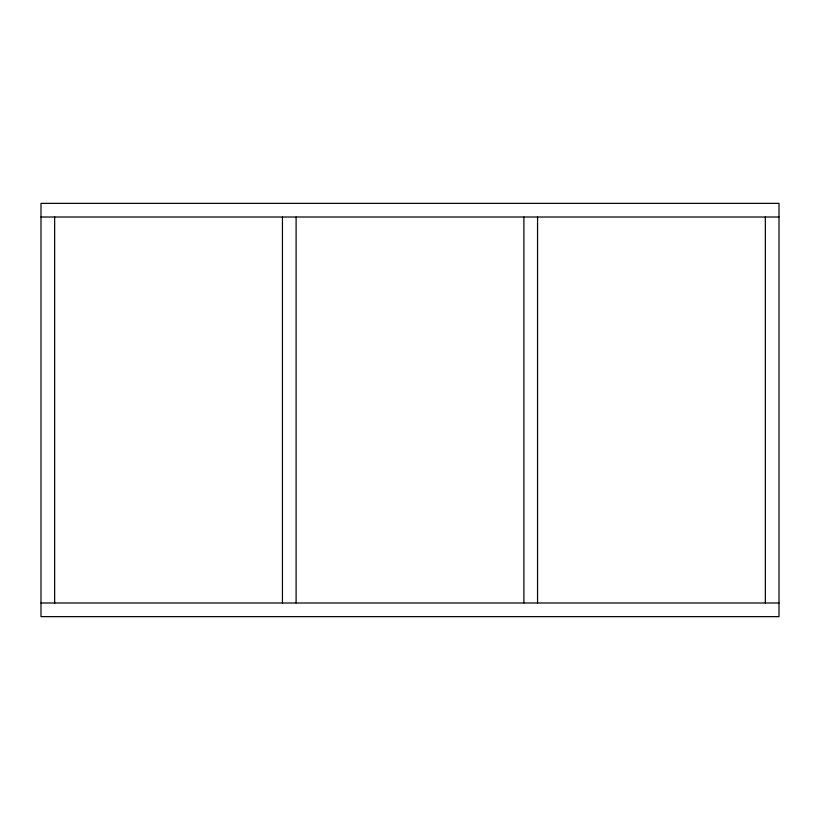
<?xml version="1.0" encoding="UTF-8"?>
<svg xmlns="http://www.w3.org/2000/svg" width="820" height="820" viewBox="0 0 820 820"><rect width="100%" height="100%" fill="white"/><g stroke="black" fill="none" stroke-linecap="round" stroke-linejoin="round"><path stroke-width="1.23" d="M41 217.013L41 203.36L779 203.36L779 616.64L41 616.64L41 217.013L779 217.013M41 602.987L779 602.987M765.347 217.013L765.347 602.987M537.551 217.013L537.551 602.987M523.898 217.013L523.898 602.987M296.102 217.013L296.102 602.987M282.449 217.013L282.449 602.987M54.653 217.013L54.653 602.987"/></g></svg>
